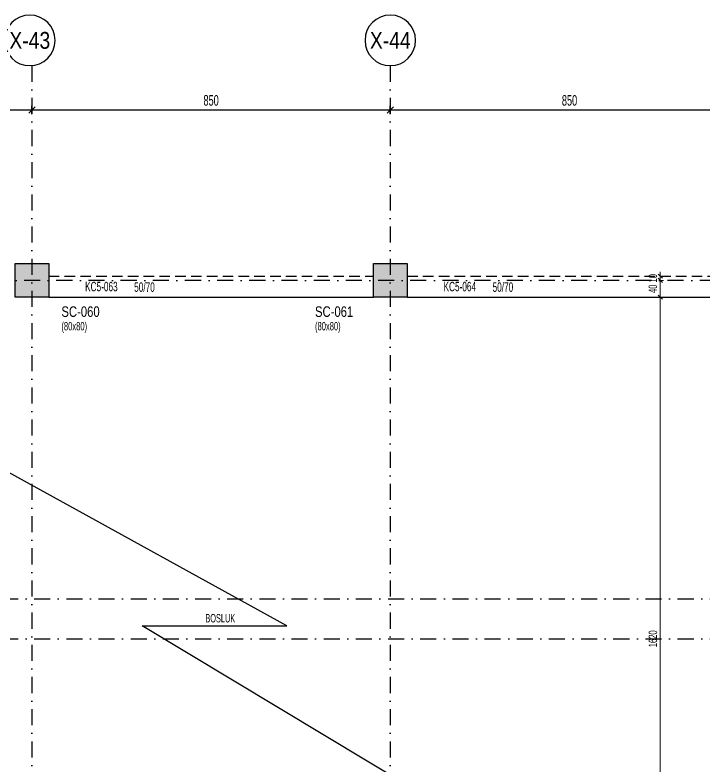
# Model space of a CAD drawing. Header units: millimetres. Extents: x -10495 to 38910, y -777 to 43288.
# Drawn here: x 2510 to 4146, y 2246 to 4029 of the extents above; entities that cross this region are included whole.
import ezdxf
from ezdxf.enums import TextEntityAlignment as Align

# ---------------------------------------------------------------- set-up
doc = ezdxf.new("R2010")
doc.units = ezdxf.units.MM
doc.header["$LTSCALE"] = 100
doc.header["$PDSIZE"] = -100
doc.linetypes.add('DASHDOT', pattern=[25.4, 12.7, -6.35, 0, -6.35])
doc.linetypes.add('HIDDEN', pattern=[0.375, 0.25, -0.125])
for name, color, linetype in [('AKS BALON_ULK', 9, 'Continuous'), ('AKS YAZI_ULK', 20, 'Continuous'), ('AKS_ULK', 8, 'DASHDOT'), ('BOSLUK SEMBOL_ULK', 118, 'Continuous'), ('KOLON-PERDE CEKIRDEK_ULK', 4, 'Continuous'), ('NOTLAR_ULK', 20, 'Continuous'), ('OLCU DIS_ULK', 7, 'Continuous'), ('TARAMA SOLID_ULK', 251, 'Continuous')]:
    doc.layers.add(name, color=color, linetype=linetype)
for name, color, linetype, lineweight in [('KIRIS BOYUT_ULK', 232, 'Continuous', 13), ('KIRIS CIZGI DUZ_ULK', 41, 'Continuous', 25), ('KIRIS CIZGI KESIK_ULK', 41, 'HIDDEN', 25), ('KIRIS ISIM_ULK', 221, 'Continuous', 13), ('KOLON BOYUT_ULK', 255, 'Continuous', 13), ('KOLON ISIM_ULK', 91, 'Continuous', 13), ('OLCU IC_ULK', 146, 'Continuous', 18)]:
    doc.layers.add(name, color=color, linetype=linetype, lineweight=lineweight)
doc.styles.add('ULK-SIMPLXTW.shx', font='ARIALN.TTF')
doc.styles.add('ulkr-simplxtw.shx', font='ulkr-simplxtw.shx', dxfattribs={"width": 0.65})
doc.dimstyles.new('1-100-DIS_ULK', dxfattribs={"dimscale": 100, "dimtxt": 0.25, "dimasz": 0.15, "dimexe": 0.1, "dimexo": 0.1, "dimgap": 0.1, "dimtad": 1, "dimdec": 0, "dimzin": 9, "dimdsep": 46, "dimtxsty": 'ulkr-simplxtw.shx', "dimblk": 'OBLIQUE', "dimcen": 0.1, "dimdle": 0.11, "dimclrd": 256, "dimclre": 256, "dimclrt": 3, "dimadec": 0, "dimazin": 0, "dimtfac": 1, "dimtdec": 0, "dimtix": 1, "dimtmove": 1, "dimatfit": 3, "dimldrblk": 'OBLIQUE', "dimfxl": 1, "dimtolj": 1, "dimtzin": 12, "dimarcsym": 0})
doc.dimstyles.new('1-100-IC_ULK', dxfattribs={"dimscale": 10, "dimtxt": 2, "dimasz": 1, "dimexe": 0.75, "dimexo": 1, "dimgap": 0.75, "dimtad": 1, "dimdec": 1, "dimzin": 9, "dimdsep": 46, "dimtxsty": 'ulkr-simplxtw.shx', "dimblk": 'OBLIQUE', "dimcen": 0.1, "dimdle": 0.5, "dimclrd": 146, "dimclre": 146, "dimclrt": 2, "dimadec": 0, "dimazin": 2, "dimtfac": 1, "dimtdec": 1, "dimtix": 1, "dimtmove": 2, "dimatfit": 3, "dimldrblk": 'OBLIQUE', "dimfxl": 1, "dimtolj": 1, "dimtzin": 0, "dimlwd": -1, "dimlwe": -1, "dimarcsym": 0})

# ---------------------------------------------------------------- blocks, each defined once
blk = doc.blocks.new('AKS SEMBOL_ULK')
at = {"layer": 'AKS BALON_ULK', "linetype": 'ByBlock'}
blk.add_circle((0, -41.2), 60, dxfattribs=at)
at = {"layer": 'AKS YAZI_ULK', "style": 'ULK-SIMPLXTW.shx'}
blk.add_attdef('1', text='', height=40, dxfattribs=at).set_placement((0, -41.2), align=Align.MIDDLE)
blk = doc.blocks.new('_Oblique')
at = {"color": 0, "linetype": 'ByBlock', "lineweight": -2}
blk.add_line((-0.5, -0.5), (0.5, 0.5), dxfattribs=at)
blk = doc.blocks.new('*D1388')
at = {"layer": 'Defpoints', "color": 0, "transparency": 16777216}
for p in [(2550, 3804.1), (1700, 3784.1), (2550, 3784.1)]:
    blk.add_point(p, dxfattribs=at)
at = {"layer": 'OLCU DIS_ULK', "lineweight": -2, "transparency": 16777216}
for p, q in [((1689, 3804.1), (2561, 3804.1)), ((1700, 3794.1), (1700, 3814.1)), ((2550, 3794.1), (2550, 3814.1))]:
    blk.add_line(p, q, dxfattribs=at)
at = {"layer": 'OLCU DIS_ULK', "lineweight": -2, "transparency": 16777216, "xscale": 15, "yscale": 15, "zscale": 15, "rotation": 180}
blk.add_blockref('_Oblique', (1700, 3804.1), dxfattribs=at)
at = {"layer": 'OLCU DIS_ULK', "lineweight": -2, "transparency": 16777216, "xscale": 15, "yscale": 15, "zscale": 15}
blk.add_blockref('_Oblique', (2550, 3804.1), dxfattribs=at)
at = {"layer": 'OLCU DIS_ULK', "color": 3, "transparency": 16777216, "insert": (2125, 3826.6), "char_height": 25, "attachment_point": 5, "style": 'ulkr-simplxtw.shx'}
blk.add_mtext('\\A1;850', dxfattribs=at)
blk = doc.blocks.new('*D1389')
at = {"layer": 'Defpoints', "color": 0, "transparency": 16777216}
for p in [(3400, 3804.1), (2550, 3784.1), (3400, 3784.1)]:
    blk.add_point(p, dxfattribs=at)
at = {"layer": 'OLCU DIS_ULK', "lineweight": -2, "transparency": 16777216}
for p, q in [((2539, 3804.1), (3411, 3804.1)), ((2550, 3794.1), (2550, 3814.1)), ((3400, 3794.1), (3400, 3814.1))]:
    blk.add_line(p, q, dxfattribs=at)
at = {"layer": 'OLCU DIS_ULK', "lineweight": -2, "transparency": 16777216, "xscale": 15, "yscale": 15, "zscale": 15, "rotation": 180}
blk.add_blockref('_Oblique', (2550, 3804.1), dxfattribs=at)
at = {"layer": 'OLCU DIS_ULK', "lineweight": -2, "transparency": 16777216, "xscale": 15, "yscale": 15, "zscale": 15}
blk.add_blockref('_Oblique', (3400, 3804.1), dxfattribs=at)
at = {"layer": 'OLCU DIS_ULK', "color": 3, "transparency": 16777216, "insert": (2975, 3826.6), "char_height": 25, "attachment_point": 5, "style": 'ulkr-simplxtw.shx'}
blk.add_mtext('\\A1;850', dxfattribs=at)
blk = doc.blocks.new('*D1390')
at = {"layer": 'Defpoints', "color": 0, "transparency": 16777216}
for p in [(4250, 3804.1), (3400, 3784.1), (4250, 3784.1)]:
    blk.add_point(p, dxfattribs=at)
at = {"layer": 'OLCU DIS_ULK', "lineweight": -2, "transparency": 16777216}
for p, q in [((3389, 3804.1), (4261, 3804.1)), ((3400, 3794.1), (3400, 3814.1)), ((4250, 3794.1), (4250, 3814.1))]:
    blk.add_line(p, q, dxfattribs=at)
at = {"layer": 'OLCU DIS_ULK', "lineweight": -2, "transparency": 16777216, "xscale": 15, "yscale": 15, "zscale": 15, "rotation": 180}
blk.add_blockref('_Oblique', (3400, 3804.1), dxfattribs=at)
at = {"layer": 'OLCU DIS_ULK', "lineweight": -2, "transparency": 16777216, "xscale": 15, "yscale": 15, "zscale": 15}
blk.add_blockref('_Oblique', (4250, 3804.1), dxfattribs=at)
at = {"layer": 'OLCU DIS_ULK', "color": 3, "transparency": 16777216, "insert": (3825, 3826.6), "char_height": 25, "attachment_point": 5, "style": 'ulkr-simplxtw.shx'}
blk.add_mtext('\\A1;850', dxfattribs=at)
blk = doc.blocks.new('*U31')
at = {"layer": 'KOLON BOYUT_ULK', "style": 'ulkr-simplxtw.shx', "width": 0.65}
blk.add_attdef('2', text='', height=20, dxfattribs=at).set_placement((0, -37), align=Align.TOP_LEFT)
at = {"layer": 'KOLON ISIM_ULK', "style": 'ulkr-simplxtw.shx', "width": 0.8}
blk.add_attdef('1', text='', height=25, dxfattribs=at).set_placement((0, 0), align=Align.TOP_LEFT)
blk = doc.blocks.new('*D1333')
at = {"layer": 'Defpoints', "color": 0, "transparency": 16777216}
for p in [(4015.3, 3360), (4040.3, 3360), (4015.3, 1740)]:
    blk.add_point(p, dxfattribs=at)
at = {"layer": 'OLCU IC_ULK', "color": 146, "transparency": 16777216}
blk.add_line((4040.3, 1735), (4040.3, 3365), dxfattribs=at)
at = {"layer": 'OLCU IC_ULK', "color": 146, "linetype": 'Continuous', "transparency": 16777216}
for p, q in [((4040.3, 3360), (4047.8, 3360)), ((4040.3, 1740), (4047.8, 1740))]:
    blk.add_line(p, q, dxfattribs=at)
at = {"layer": 'OLCU IC_ULK', "color": 146, "transparency": 16777216, "xscale": 10, "yscale": 10, "zscale": 10}
for p, rotation in [((4040.3, 3360), 90), ((4040.3, 1740), 270)]:
    blk.add_blockref('_Oblique', p, dxfattribs=dict(at, rotation=rotation))
at = {"layer": 'OLCU IC_ULK', "color": 2, "transparency": 16777216, "insert": (4022.8, 2550), "char_height": 20, "attachment_point": 5, "rotation": 90, "style": 'ulkr-simplxtw.shx'}
blk.add_mtext('\\A1;1620', dxfattribs=at)
blk = doc.blocks.new('*D1334')
at = {"layer": 'Defpoints', "color": 0, "transparency": 16777216}
for p in [(4015.3, 3400), (4040.3, 3400), (4015.3, 3360)]:
    blk.add_point(p, dxfattribs=at)
at = {"layer": 'OLCU IC_ULK', "color": 146, "transparency": 16777216}
blk.add_line((4040.3, 3355), (4040.3, 3405), dxfattribs=at)
at = {"layer": 'OLCU IC_ULK', "color": 146, "linetype": 'Continuous', "transparency": 16777216}
for p, q in [((4040.3, 3400), (4047.8, 3400)), ((4040.3, 3360), (4047.8, 3360))]:
    blk.add_line(p, q, dxfattribs=at)
at = {"layer": 'OLCU IC_ULK', "color": 146, "transparency": 16777216, "xscale": 10, "yscale": 10, "zscale": 10}
for p, rotation in [((4040.3, 3400), 90), ((4040.3, 3360), 270)]:
    blk.add_blockref('_Oblique', p, dxfattribs=dict(at, rotation=rotation))
at = {"layer": 'OLCU IC_ULK', "color": 2, "transparency": 16777216, "insert": (4022.8, 3380), "char_height": 20, "attachment_point": 5, "rotation": 90, "style": 'ulkr-simplxtw.shx'}
blk.add_mtext('\\A1;40', dxfattribs=at)
blk = doc.blocks.new('*D1335')
at = {"layer": 'Defpoints', "color": 0, "transparency": 16777216}
for p in [(4012.8, 3410), (4040.3, 3410), (4015.3, 3400)]:
    blk.add_point(p, dxfattribs=at)
at = {"layer": 'OLCU IC_ULK', "color": 146, "transparency": 16777216}
for p, q in [((4040.3, 3410), (4040.3, 3420)), ((4040.3, 3400), (4040.3, 3410)), ((4040.3, 3400), (4040.3, 3390))]:
    blk.add_line(p, q, dxfattribs=at)
at = {"layer": 'OLCU IC_ULK', "color": 146, "linetype": 'Continuous', "transparency": 16777216}
for p, q in [((4040.3, 3410), (4047.8, 3410)), ((4040.3, 3400), (4047.8, 3400))]:
    blk.add_line(p, q, dxfattribs=at)
at = {"layer": 'OLCU IC_ULK', "color": 146, "transparency": 16777216, "xscale": 10, "yscale": 10, "zscale": 10}
for p, rotation in [((4040.3, 3410), 270), ((4040.3, 3400), 90)]:
    blk.add_blockref('_Oblique', p, dxfattribs=dict(at, rotation=rotation))
at = {"layer": 'OLCU IC_ULK', "color": 2, "transparency": 16777216, "insert": (4022.8, 3405), "char_height": 20, "attachment_point": 5, "rotation": 90, "style": 'ulkr-simplxtw.shx'}
blk.add_mtext('\\A1;10', dxfattribs=at)
blk = doc.blocks.new('Kiriş_Sembol_ULK')
at = {"layer": 'KIRIS BOYUT_ULK', "style": 'ulkr-simplxtw.shx', "width": 0.65}
blk.add_attdef('B', text='', height=25, dxfattribs=at).set_placement((21, 0.4), align=Align.MIDDLE_LEFT)
at = {"layer": 'KIRIS ISIM_ULK', "style": 'ulkr-simplxtw.shx', "width": 0.65}
blk.add_attdef('K', text='', height=25, dxfattribs=at).set_placement((-18.2, 12.9), align=Align.TOP_RIGHT)

msp = doc.modelspace()

# ---------------------------------------------------------------- hatches: boundary and pattern name
at = {"layer": 'TARAMA SOLID_ULK'}
h = msp.add_hatch(color=256, dxfattribs=at)
h.dxf.hatch_style = 1
h.paths.add_polyline_path([(2590, 3360), (2510, 3360), (2510, 3440), (2590, 3440)])
h = msp.add_hatch(color=256, dxfattribs=at)
h.dxf.hatch_style = 1
h.paths.add_polyline_path([(3360, 3360), (3440, 3360), (3440, 3440), (3360, 3440)])

# ---------------------------------------------------------------- linework, layer by layer
at = {"layer": 'AKS_ULK', "ltscale": 0.03}
for points in [[(2550, 3909.14), (2550, -656.87)], [(3400, 3909.14), (3400, -656.87)], [(6766.16, 3400), (-775.51, 3400)], [(-775.51, 2670), (-725.51, 2670), (-725.51, 2645), (6716.16, 2645), (6716.16, 2720), (6766.16, 2720)], [(-775.51, 2525), (-725.51, 2525), (-725.51, 2550), (6716.16, 2550), (6716.16, 2475), (6766.16, 2475)]]:
    msp.add_lwpolyline(points, dxfattribs=at)
at = {"layer": 'BOSLUK SEMBOL_ULK'}
msp.add_lwpolyline([(4210, 1740), (2811.25, 2580.48), (3154.82, 2580.48), (1740, 3360)], dxfattribs=at)
at = {"layer": 'KIRIS CIZGI DUZ_ULK'}
for p, q in [((2590, 3360), (3360, 3360)), ((3440, 3360), (4210, 3360))]:
    msp.add_line(p, q, dxfattribs=at)
at = {"layer": 'KIRIS CIZGI KESIK_ULK'}
for p, q in [((2590, 3410), (3360, 3410)), ((3440, 3410), (4210, 3410))]:
    msp.add_line(p, q, dxfattribs=at)
at = {"layer": 'KOLON-PERDE CEKIRDEK_ULK'}
for points in [[(2590, 3360), (2510, 3360), (2510, 3440), (2590, 3440)], [(3440, 3360), (3360, 3360), (3360, 3440), (3440, 3440)]]:
    msp.add_lwpolyline(points, close=True, dxfattribs=at)

# ---------------------------------------------------------------- block references
at = {"layer": 'AKS_ULK', "linetype": 'ByBlock'}
ref = msp.add_blockref('AKS SEMBOL_ULK', (2545, 3927.89), dxfattribs=dict(at, xscale=-1, rotation=180))
ref.add_attrib('1', 'X-43', dxfattribs={"layer": 'AKS YAZI_ULK', "height": 40, "style": 'ULK-SIMPLXTW.shx'}).set_placement((2545, 3969.14), align=Align.MIDDLE)
ref = msp.add_blockref('AKS SEMBOL_ULK', (3400, 3927.89), dxfattribs=dict(at, xscale=-1, rotation=180))
ref.add_attrib('1', 'X-44', dxfattribs={"layer": 'AKS YAZI_ULK', "height": 40, "style": 'ULK-SIMPLXTW.shx'}).set_placement((3400, 3969.14), align=Align.MIDDLE)
at = {"layer": 'KIRIS ISIM_ULK'}
ref = msp.add_blockref('Kiriş_Sembol_ULK', (2771.53, 3383.56), dxfattribs=at)
ref.add_attrib('B', '50/70', dxfattribs={"layer": 'KIRIS BOYUT_ULK', "height": 22.5, "style": 'ulkr-simplxtw.shx', "width": 0.65}).set_placement((2792.54, 3384), align=Align.MIDDLE_LEFT)
ref.add_attrib('K', 'KC5-063', dxfattribs={"height": 22.5, "style": 'ulkr-simplxtw.shx', "width": 0.65}).set_placement((2753.37, 3396.5), align=Align.TOP_RIGHT)
ref = msp.add_blockref('Kiriş_Sembol_ULK', (3621.53, 3383.56), dxfattribs=at)
ref.add_attrib('B', '50/70', dxfattribs={"layer": 'KIRIS BOYUT_ULK', "height": 22.5, "style": 'ulkr-simplxtw.shx', "width": 0.65}).set_placement((3642.54, 3384), align=Align.MIDDLE_LEFT)
ref.add_attrib('K', 'KC5-064', dxfattribs={"height": 22.5, "style": 'ulkr-simplxtw.shx', "width": 0.65}).set_placement((3603.37, 3396.5), align=Align.TOP_RIGHT)
at = {"layer": 'KOLON ISIM_ULK'}
for p, values in [((2620, 3338.33), {'1': 'SC-060', '2': '(80x80)'}), ((3221.4, 3338.33), {'1': 'SC-061', '2': '(80x80)'})]:
    msp.add_blockref('*U31', p, dxfattribs=at).add_auto_attribs(values)

# ---------------------------------------------------------------- texts
at = {"layer": 'NOTLAR_ULK', "style": 'ulkr-simplxtw.shx', "width": 0.6}
msp.add_text('BOSLUK', height=20, dxfattribs=at).set_placement((2961.37, 2598.83), align=Align.MIDDLE_LEFT)

# ---------------------------------------------------------------- dimensions: what is measured, and where the dimension line sits
at = {"layer": 'OLCU DIS_ULK'}
for base, p1, p2, picture, middle in [((2550, 3804.14), (1700, 3784.14), (2550, 3784.14), '*D1388', (2125, 3826.64)), ((3400, 3804.14), (2550, 3784.14), (3400, 3784.14), '*D1389', (2975, 3826.64)), ((4250, 3804.14), (3400, 3784.14), (4250, 3784.14), '*D1390', (3825, 3826.64))]:
    dim = msp.add_linear_dim(base=base, p1=p1, p2=p2, dimstyle='1-100-DIS_ULK', dxfattribs=at)
    dim.commit()
    dim.dimension.update_dxf_attribs({"geometry": picture, "text_midpoint": middle})
at = {"layer": 'OLCU IC_ULK'}
for base, p1, p2, picture, middle in [((4040.29, 3410), (4015.29, 3400), (4012.79, 3410), '*D1335', (4022.79, 3405)), ((4040.29, 3400), (4015.29, 3360), (4015.29, 3400), '*D1334', (4022.79, 3380)), ((4040.29, 3360), (4015.29, 1740), (4015.29, 3360), '*D1333', (4022.79, 2550))]:
    dim = msp.add_linear_dim(base=base, p1=p1, p2=p2, angle=90, dimstyle='1-100-IC_ULK', override={"dimfxl": 0, "dimfxlon": 1}, dxfattribs=at)
    dim.commit()
    dim.dimension.update_dxf_attribs({"geometry": picture, "text_midpoint": middle})

doc.saveas('drawing.dxf')
